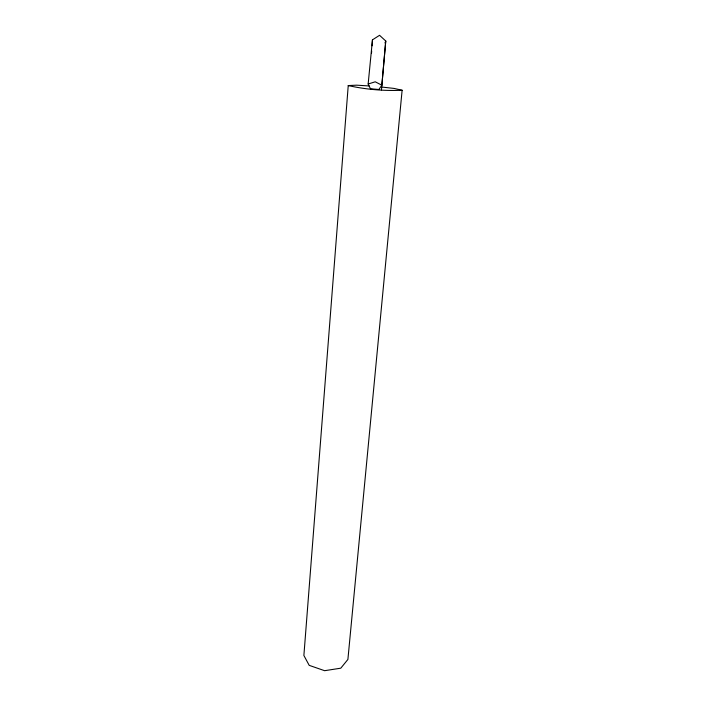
<?xml version="1.0" encoding="UTF-8"?>
<svg xmlns="http://www.w3.org/2000/svg" width="706" height="706" viewBox="0 0 706 706"><rect width="100%" height="100%" fill="white"/><g stroke="black" fill="none" stroke-linecap="round" stroke-linejoin="round"><path stroke-width="1.06" d="M372.053 45.819L372.459 39.854L379.554 35.3L385.75 41.001L381.858 85.214L378.857 89.494L370.447 88.762L368.153 84.023L372.459 39.854M369.185 85.956L356.654 85.17L348.235 85.567L303.88 655.495L309.202 665.352L324.61 670.7L340.786 668.185L347.899 659.448L402.12 90.253L394.098 88.427L381.672 87.041M371.515 53.012L371.674 50.929M381.443 89.909L385.75 41.001L384.929 43.022M368.153 84.023L375.221 81.799L381.858 85.214M402.12 90.253C384.143 91.039 365.796 89.503 348.235 85.567"/></g></svg>
